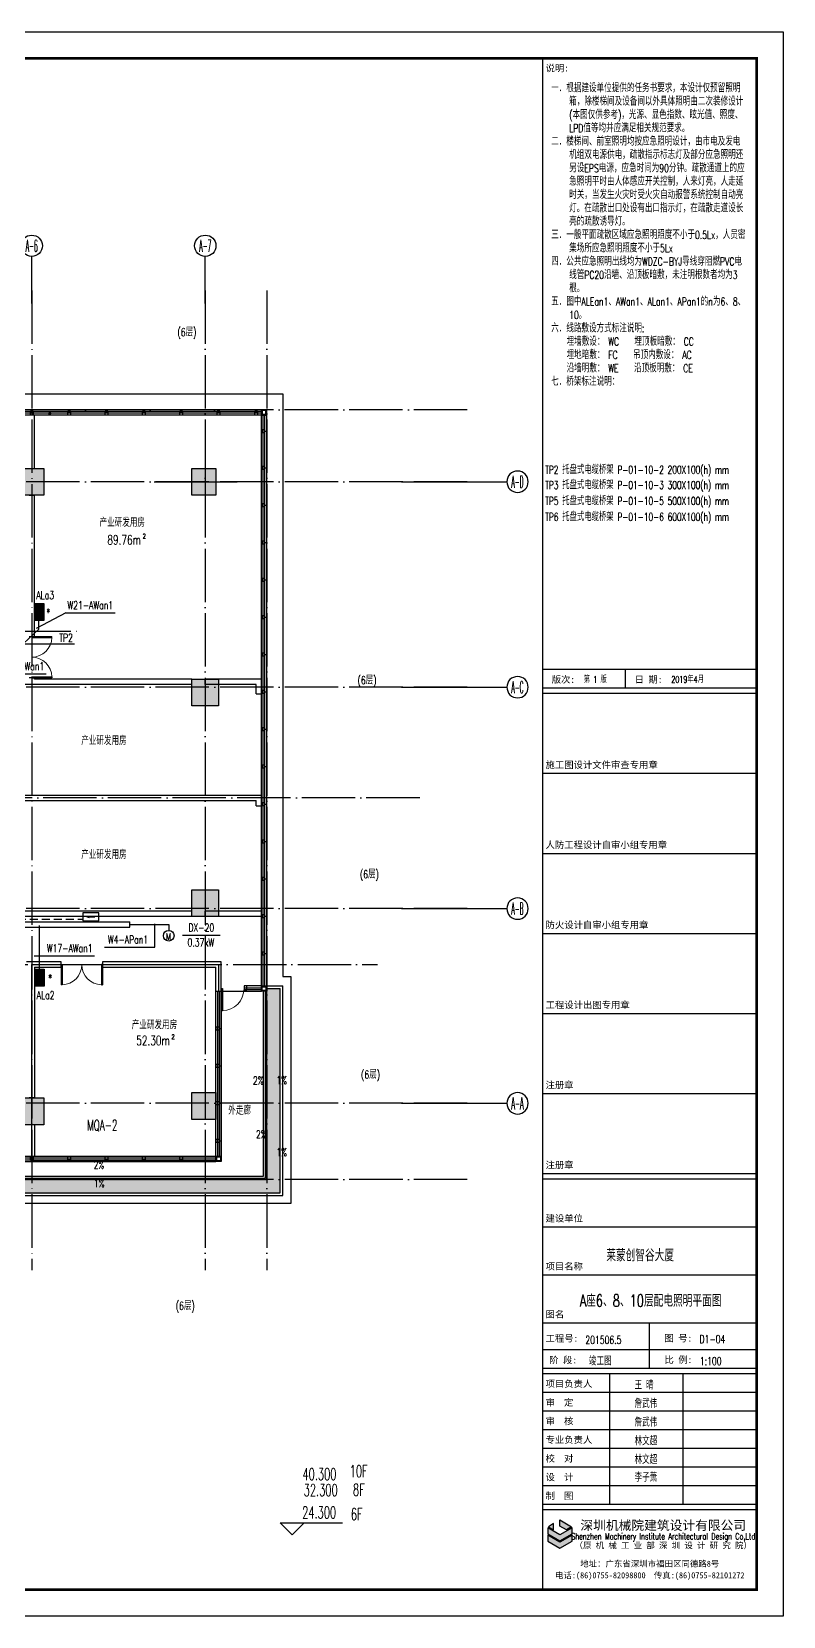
# Model space of a CAD drawing. Extents: x 1980812 to 2226895, y -554123 to 281606.
# Drawn here: x 2036767 to 2064912, y 216202 to 275602 of the extents above; entities that cross this region are included whole.
import ezdxf
from ezdxf.enums import TextEntityAlignment as Align

# ---------------------------------------------------------------- set-up
doc = ezdxf.new("R2010")
doc.units = 0
doc.header["$LTSCALE"] = 1000
doc.header["$MEASUREMENT"] = 0
doc.linetypes.add('DOTE', pattern=[2.42, 2, -0.2, 0.02, -0.2])
doc.linetypes.add('DQXX', pattern=[4.5, 3, -1.5])
for name, color, linetype in [('1', 1, 'Continuous'), ('7', 7, 'Continuous'), ('A-FLOR-LAND', 8, 'Continuous'), ('AXIS', 7, 'Continuous'), ('AXIS_TEXT', 7, 'Continuous'), ('COLU', 8, 'Continuous'), ('COLU_HATCH', 8, 'Continuous'), ('CURTWALL', 8, 'Continuous'), ('DIM_ELEV', 8, 'Continuous'), ('DIM_SYMB', 8, 'Continuous'), ('dote', 8, 'DOTE'), ('DQ1', 1, 'Continuous'), ('DQ2', 2, 'Continuous'), ('DQ7', 7, 'Continuous'), ('DQK1', 1, 'Continuous'), ('DQK7', 7, 'Continuous'), ('DQqj', 1, 'Continuous'), ('DQX', 2, 'DQXX'), ('PUB_TEXT', 8, 'Continuous'), ('TK', 1, 'Continuous'), ('WALL', 7, 'Continuous'), ('WINDOW', 8, 'Continuous'), ('幕墙编号', 8, 'Continuous'), ('房号', 8, 'Continuous'), ('房间名称', 7, 'Continuous'), ('栏杆', 8, 'Continuous'), ('看线', 8, 'Continuous'), ('窗户分隔', 8, 'Continuous'), ('详细尺寸', 8, 'Continuous'), ('详细尺寸-幕墙', 8, 'Continuous')]:
    doc.layers.add(name, color=color, linetype=linetype)
doc.styles.add('_TCH_AXIS', font='COMPLEX', dxfattribs={"bigfont": 'GBCBIG'})
doc.styles.add('_TCH_DIM', font='SIMPLEX', dxfattribs={"bigfont": 'GBCBIG'})
doc.styles.add('COMPLEX', font='COMPLEX')
doc.styles.add('D8', font='txtw.shx', dxfattribs={"width": 0.7, "bigfont": 'hztxtw.shx'})
doc.styles.add('HEITI', font='simplex.shx', dxfattribs={"width": 0.6, "bigfont": 'hztxt.shx'})
doc.styles.add('HZF', font='ROMANS2', dxfattribs={"width": 0.7, "bigfont": 'HZDF2'})
doc.styles.add('HZTXTW', font='txtw.shx', dxfattribs={"width": 0.6, "bigfont": 'hztxtw.shx'})
doc.styles.add('SONGTI', font='', dxfattribs={"width": 1.1})
doc.styles.get('SONGTI').set_extended_font_data('NSimSun')

# ---------------------------------------------------------------- blocks, each defined once
blk = doc.blocks.new('$DorLib2D$00000002')
for p, q in [((-0.5, 0), (-0.5, 0.4875)), ((-0.475, 0.4875), (-0.5, 0.4875)), ((-0.475, 0), (-0.475, 0.4875)), ((0.475, 0), (0.475, 0.4875)), ((0.475, 0.4875), (0.5, 0.4875)), ((0.5, 0), (0.5, 0.4875)), ((-0.5, 0), (-0.475, 0)), ((0.5, 0), (0.475, 0))]:
    blk.add_line(p, q)
at = {"lineweight": 13}
for centre, start, end in [((-0.4875, 0), 0, 88.53072), ((0.4875, 0), 91.46928, 180)]:
    blk.add_arc(centre, 0.4875, start, end, dxfattribs=at)
blk = doc.blocks.new('$DorLib2D$00000001')
for p, q in [((0.45, 0.975), (0.5, 0.975)), ((0.45, 0), (0.45, 0.975)), ((0.5, 0), (0.5, 0.975)), ((0.5, 0), (0.45, 0))]:
    blk.add_line(p, q)
at = {"lineweight": 13}
blk.add_arc((0.475, 0), 0.975, 91.46928, 180, dxfattribs=at)
blk = doc.blocks.new('A$C40541402')
at = {"layer": 'A-FLOR-LAND'}
h = blk.add_hatch(dxfattribs=at)
h.set_pattern_fill('GRASS', color=256, scale=50)
h.set_pattern_definition([(90, (-3008715.91, 233040.35), (-99.7795475, 99.7795475), [26.458066, -173.101015]), (45, (-3008715.91, 233040.35), (-99.7796155, 99.7796155), [26.458066, -114.651615]), (135, (-3008715.91, 233040.35), (-99.7796155, -99.7796155), [26.458066, -114.651615])])
h.paths.add_polyline_path([(49400, -19000), (48900, -19000), (48900, -26200), (32150, -26200), (32150, -26700), (49400, -26700)])
at = {"layer": 'CURTWALL'}
for p, q in [((40100, 2700), (35900, 2700)), ((40100, 2633), (35900, 2633)), ((40100, 2567), (35900, 2567)), ((40100, 2500), (35900, 2500)), ((48700, 2700), (40100, 2700)), ((48700, 2633), (40100, 2633)), ((48700, 2567), (40100, 2567)), ((48700, 2500), (40100, 2500)), ((48700, 2500), (48700, 2700)), ((48700, -16200), (48700, 2500)), ((48700, 2500), (48900, 2500)), ((48767, -16200), (48767, 2500)), ((48833, -16200), (48833, 2500)), ((48900, -16200), (48900, 2500)), ((48700, -18900), (48700, -16200)), ((48767, -18900), (48767, -16200)), ((48833, -18900), (48833, -16200)), ((48900, -18900), (48900, -16200)), ((47200, -19100), (47200, -18900)), ((48700, -18900), (48050, -18900)), ((48050, -18900), (48050, -19100)), ((48050, -18967), (48700, -18967)), ((48700, -19100), (48700, -18900)), ((48700, -18900), (48900, -18900)), ((47000, -25280), (47000, -19100)), ((47067, -25280), (47067, -19100)), ((47133, -25280), (47133, -19100)), ((47200, -25280), (47200, -19100)), ((48050, -19033), (48700, -19033)), ((48050, -19100), (48700, -19100)), ((35550, -25280), (40100, -25280)), ((35550, -25347), (40100, -25347)), ((35550, -25413), (40100, -25413)), ((35550, -25480), (40100, -25480)), ((40100, -25280), (47000, -25280)), ((40100, -25347), (47000, -25347)), ((40100, -25413), (47000, -25413)), ((40100, -25480), (47000, -25480)), ((47000, -25280), (47000, -25480)), ((47000, -25280), (47200, -25280))]:
    blk.add_line(p, q, dxfattribs=at)
for points in [[(48700, 2500), (48900, 2500), (48900, 2700), (48700, 2700)], [(48730, 2530), (48870, 2530), (48870, 2670), (48730, 2670)], [(48700, -18900), (48900, -18900), (48900, -19100), (48700, -19100)], [(48730, -18930), (48870, -18930), (48870, -19070), (48730, -19070)], [(47000, -25280), (47200, -25280), (47200, -25480), (47000, -25480)], [(47030, -25310), (47170, -25310), (47170, -25450), (47030, -25450)]]:
    blk.add_lwpolyline(points, close=True, dxfattribs=at)
at = {"layer": 'dote'}
for p, q in [((-6421, -5600), (41786, -5600)), ((6500, -18100), (53045, -18100))]:
    blk.add_line(p, q, dxfattribs=at)
at = {"layer": 'WALL'}
for p, q in [((40200, 500), (40200, 2500)), ((40000, 500), (40200, 500)), ((40000, -500), (40200, -500)), ((40200, -5600), (40200, -500)), ((40000, -5800), (40200, -5800)), ((40200, -5800), (40200, -5600)), ((40100, -7600), (37950, -7600)), ((40200, -7350), (40000, -7350)), ((46100, -7600), (40100, -7600)), ((40200, -7400), (40200, -7350)), ((46100, -7400), (40200, -7400)), ((46100, -7600), (46100, -7400)), ((48700, -7400), (46600, -7400)), ((46600, -7600), (46600, -7400)), ((48500, -7600), (46600, -7600)), ((48500, -7950), (48500, -7600)), ((48700, -7950), (48700, -7400)), ((48500, -7950), (48700, -7950)), ((37950, -11750), (48700, -11750)), ((48700, -12150), (48700, -11750)), ((37950, -11950), (48500, -11950)), ((48500, -12150), (48500, -11950)), ((48500, -12150), (48700, -12150)), ((46100, -16300), (37750, -16300)), ((46100, -16100), (37950, -16100)), ((46100, -16300), (46100, -16100)), ((48700, -16100), (46600, -16100)), ((46600, -16300), (46600, -16100)), ((48700, -16300), (46600, -16300)), ((40100, -18000), (39900, -18000)), ((41200, -18000), (40100, -18000)), ((40200, -18200), (41200, -18200)), ((40200, -18200), (40200, -23100)), ((41200, -18200), (41200, -18000)), ((47200, -18000), (42750, -18000)), ((42750, -18000), (42750, -18200)), ((42750, -18200), (47000, -18200)), ((47000, -19100), (47000, -18200)), ((47200, -19100), (47200, -18000)), ((47000, -19100), (47200, -19100)), ((40200, -23100), (40000, -23100)), ((40200, -24100), (40000, -24100)), ((40200, -24100), (40200, -25280))]:
    blk.add_line(p, q, dxfattribs=at)
at = {"layer": 'WINDOW'}
blk.add_line((47200, -19100), (48050, -19100), dxfattribs=at)
at = {"layer": '栏杆'}
for p, q in [((48780, -26030), (48780, -19100)), ((48850, -26100), (48850, -19100)), ((48900, -26150), (48900, -19100)), ((32150, -26030), (48780, -26030)), ((32150, -26100), (48850, -26100)), ((32150, -26150), (48900, -26150))]:
    blk.add_line(p, q, dxfattribs=at)
at = {"layer": '看线'}
for p, q in [((48900, -18900), (49500, -18900)), ((48900, -19000), (49400, -19000)), ((49400, -26650), (49400, -19000)), ((49500, -26750), (49500, -18900)), ((32050, -26650), (49400, -26650)), ((31950, -26750), (49500, -26750))]:
    blk.add_line(p, q, dxfattribs=at)
at = {"layer": 'WINDOW'}
for name, p, xscale, yscale, zscale, rotation in [('$DorLib2D$00000002', (40100, -6575), -1550, -1550, -1550, 89.99999999896087), ('$DorLib2D$00000002', (41975, -18100), 1550, 1550, 1550, 179.9999999998685), ('$DorLib2D$00000001', (47625, -19000), -850, -850, -850, 359.9999999999488)]:
    blk.add_blockref(name, p, dxfattribs=dict(at, xscale=xscale, yscale=yscale, zscale=zscale, rotation=rotation))
blk = doc.blocks.new('_AXISO')
blk.add_circle((0, 0), 0.5)
at = {"layer": 'AXIS_TEXT', "style": 'COMPLEX', "width": 1.041667}
blk.add_attdef('A', text='', height=0.56, dxfattribs=at).set_placement((-0.25, -0.28), (0.25, -0.28), align=Align.FIT)
blk = doc.blocks.new('A座塔楼')
at = {"layer": 'AXIS'}
for p, q in [((40100, 29979), (40100, 31745)), ((46600, 29979), (46600, 31745)), ((53944, 23300), (57893, 23300)), ((53944, 15600), (57893, 15600)), ((53944, 7300), (57893, 7300)), ((53944, 0), (57893, 0))]:
    blk.add_line(p, q, dxfattribs=at)
at = {"layer": 'dote'}
for p, q in [((40100, 30469), (40100, -6248)), ((46600, 30469), (46600, -6248)), ((48900, 30469), (48900, -6248)), ((56411, 26000), (-8456, 26000)), ((56413, 23300), (-8454, 23300)), ((56413, 15600), (-8454, 15600)), ((54631, 11450), (37209, 11450)), ((56413, 7300), (-8454, 7300)), ((56413, 0), (-8454, 0)), ((56413, -2850), (-8454, -2850))]:
    blk.add_line(p, q, dxfattribs=at)
at = {"layer": 'AXIS'}
ref = blk.add_blockref('_AXISO', (40100, 32145), dxfattribs=dict(at, xscale=800, yscale=800, zscale=800))
ref.add_attrib('A', 'A-6', dxfattribs={"layer": 'AXIS_TEXT', "height": 452.5, "style": '_TCH_AXIS', "width": 0.344262}).set_placement((39874, 31919), (40326, 31919), align=Align.FIT)
ref = blk.add_blockref('_AXISO', (46600, 32145), dxfattribs=dict(at, xscale=800, yscale=800, zscale=800))
ref.add_attrib('A', 'A-7', dxfattribs={"layer": 'AXIS_TEXT', "height": 452.5, "style": '_TCH_AXIS', "width": 0.344262}).set_placement((46374, 31919), (46826, 31919), align=Align.FIT)
ref = blk.add_blockref('_AXISO', (58293, 23300), dxfattribs=dict(at, xscale=-800, yscale=800, zscale=800))
ref.add_attrib('A', 'A-D', dxfattribs={"layer": 'AXIS_TEXT', "height": 452.5, "style": '_TCH_AXIS', "width": 0.328125}).set_placement((58066, 23074), (58519, 23074), align=Align.FIT)
ref = blk.add_blockref('_AXISO', (58293, 15600), dxfattribs=dict(at, xscale=-800, yscale=800, zscale=800))
ref.add_attrib('A', 'A-C', dxfattribs={"layer": 'AXIS_TEXT', "height": 452.5, "style": '_TCH_AXIS', "width": 0.33871}).set_placement((58066, 15374), (58519, 15374), align=Align.FIT)
ref = blk.add_blockref('_AXISO', (58293, 7300), dxfattribs=dict(at, xscale=-800, yscale=800, zscale=800))
ref.add_attrib('A', 'A-B', dxfattribs={"layer": 'AXIS_TEXT', "height": 452.5, "style": '_TCH_AXIS', "width": 0.328125}).set_placement((58066, 7074), (58519, 7074), align=Align.FIT)
ref = blk.add_blockref('_AXISO', (58293, 0), dxfattribs=dict(at, xscale=-800, yscale=800, zscale=800))
ref.add_attrib('A', 'A-A', dxfattribs={"layer": 'AXIS_TEXT', "height": 452.5, "style": '_TCH_AXIS', "width": 0.323077}).set_placement((58066, -226), (58519, -226), align=Align.FIT)
blk = doc.blocks.new('A$C28812CA5')
at = {"layer": '房间名称', "style": 'D8', "width": 0.7}
for p in [(43491, -1537), (42805, -9712), (42805, -13987), (44696, -20367)]:
    blk.add_text('产业研发用房', height=300, rotation=0.00057, dxfattribs=at).set_placement(p, align=Align.MIDDLE_CENTER)
blk = doc.blocks.new('竖梃0903')
at = {"layer": '窗户分隔'}
blk.add_line((115028288, 22648046), (115028222, 22648046), dxfattribs=at)
for points in [[(115028222, 22648096), (115028225, 22648096), (115028225, 22647996), (115028222, 22647996)], [(115028288, 22648096), (115028422, 22648096), (115028422, 22647996), (115028288, 22647996)]]:
    blk.add_lwpolyline(points, close=True, dxfattribs=at)
blk = doc.blocks.new('幕墙6层')
at = {"layer": 'WINDOW'}
for p, rotation in [((-22607946, 115030922), 270), ((-22606546, 115030922), 270), ((-22605146, 115030922), 270), ((-22603746, 115030922), 270), ((-22602346, 115030922), 270), ((-22600946, 115030922), 270), ((-22599546, 115030922), 270), ((22688146, -115053702), 90), ((22689546, -115053702), 90), ((22690946, -115053702), 90), ((22692346, -115053702), 90), ((22693746, -115053702), 90)]:
    blk.add_blockref('竖梃0903', p, dxfattribs=dict(at, rotation=rotation))
at = {"layer": 'WINDOW', "xscale": -1}
for p in [(115077122, -22646146), (115077122, -22647526), (115077122, -22648926), (115077122, -22650326), (115077122, -22651726), (115077122, -22653126), (115077122, -22654526), (115077122, -22655926), (115077122, -22657326), (115077122, -22658726), (115077122, -22660126), (115077122, -22661526), (115077122, -22662926), (115077122, -22664326), (115077122, -22665726), (115075422, -22668546), (115075422, -22669946), (115075422, -22671346), (115075422, -22672746)]:
    blk.add_blockref('竖梃0903', p, dxfattribs=at)
at = {"layer": 'WINDOW', "xscale": -1, "rotation": 270}
blk.add_blockref('竖梃0903', (-22599946, -115047322), dxfattribs=at)
blk = doc.blocks.new('4~10层墙柱')
at = {"layer": 'COLU_HATCH'}
h = blk.add_hatch(color=256, dxfattribs=at)
h.dxf.hatch_style = 1
h.paths.add_polyline_path([(53902, -1134198), (53902, -1133298), (54902, -1133298), (54902, -1134198)])
h = blk.add_hatch(color=256, dxfattribs=at)
h.dxf.hatch_style = 1
h.paths.add_polyline_path([(61802, -1133198), (62802, -1133198), (62802, -1134198), (61802, -1134198)])
h = blk.add_hatch(color=256, dxfattribs=at)
h.dxf.hatch_style = 1
h.paths.add_polyline_path([(70702, -1134198), (69702, -1134198), (69702, -1133198), (70702, -1133198)])
h = blk.add_hatch(color=256, dxfattribs=at)
h.dxf.hatch_style = 1
h.paths.add_polyline_path([(78302, -1134198), (77302, -1134198), (77302, -1133298), (78302, -1133298)])
h = blk.add_hatch(color=256, dxfattribs=at)
h.dxf.hatch_style = 1
h.paths.add_polyline_path([(53902, -1140648), (53902, -1139748), (54902, -1139748), (54902, -1140648)])
h = blk.add_hatch(color=256, dxfattribs=at)
h.dxf.hatch_style = 1
h.paths.add_polyline_path([(77502, -1140648), (77502, -1139748), (78502, -1139748), (78502, -1140648)])
at = {"layer": 'COLU'}
for points in [[(53902, -1134198), (53902, -1133298), (54902, -1133298), (54902, -1134198)], [(61802, -1133198), (62802, -1133198), (62802, -1134198), (61802, -1134198)], [(70702, -1134198), (69702, -1134198), (69702, -1133198), (70702, -1133198)], [(78302, -1134198), (77302, -1134198), (77302, -1133298), (78302, -1133298)], [(78302, -1134198), (77302, -1134198), (77302, -1133298), (78302, -1133298)], [(53902, -1140648), (53902, -1139748), (54902, -1139748), (54902, -1140648)], [(77502, -1140648), (77502, -1139748), (78502, -1139748), (78502, -1140648)], [(77502, -1140648), (77502, -1139748), (78502, -1139748), (78502, -1140648)]]:
    blk.add_lwpolyline(points, close=True, dxfattribs=at)
blk = doc.blocks.new('*X245')
at = {"color": 0}
for p, q in [((8700, 8370), (9500, 8370)), ((8700, 8340), (9500, 8340)), ((8700, 8310), (9500, 8310)), ((8700, 8280), (9500, 8280)), ((8700, 8250), (9500, 8250)), ((8700, 8220), (9500, 8220)), ((8700, 8190), (9500, 8190)), ((8700, 8160), (9500, 8160)), ((8700, 8130), (9500, 8130)), ((8700, 8100), (9500, 8100)), ((8700, 8070), (9500, 8070)), ((8700, 8040), (9500, 8040)), ((8700, 8010), (9500, 8010))]:
    blk.add_line(p, q, dxfattribs=at)
blk = doc.blocks.new('XM')
at = {"layer": '1'}
for p, q in [((320, 168), (-320, 168)), ((-320, 168), (-320, -152)), ((320, -152), (320, 168)), ((-320, -152), (320, -152))]:
    blk.add_line(p, q, dxfattribs=at)
at = {"layer": '1', "xscale": 0.8, "yscale": 0.8, "zscale": 0.8}
blk.add_blockref('*X245', (-7280, -6552), dxfattribs=at)
blk = doc.blocks.new('dj')
at = {"layer": 'DQK1'}
blk.add_circle((0, 0), 200, dxfattribs=at)
at = {"layer": 'DQK7', "style": 'D8', "width": 0.7}
blk.add_text('M', height=250, dxfattribs=at).set_placement((-100, -150))
blk = doc.blocks.new('dyz')
at = {"layer": 'DQK1'}
for p, q in [((-300, 0), (300, 0)), ((-300, -300), (-300, 0)), ((300, 0), (300, -300)), ((300, -300), (-300, -300))]:
    blk.add_line(p, q, dxfattribs=at)
at = {"layer": 'DQK7'}
for q in [(-58, -127), (-58, -127), (150, -150), (-58, -173), (-58, -173)]:
    blk.add_line((-150, -150), q, dxfattribs=at)
blk = doc.blocks.new('tu kuang A1 A')
at = {"layer": 'TK'}
h = blk.add_hatch(color=256, dxfattribs=at)
h.paths.add_polyline_path([(75976, 3247), (75738, 3384), (75738, 3611), (76172, 3360)])
h.paths.add_polyline_path([(75303, 3360), (75499, 3247), (75499, 3473)])
h.paths.add_polyline_path([(75280, 3095), (75738, 2831), (76195, 3095), (76195, 3321), (75738, 3057), (75280, 3321)])
h.paths.add_polyline_path([(75738, 2553), (76195, 2817), (76195, 3043), (75738, 2779), (75280, 3043), (75280, 2817)])
for p, q in [((75100, 1000), (75100, 58400)), ((83100, 1000), (83100, 58400)), ((75100, 35500), (83100, 35500)), ((78187, 34800), (78187, 35500)), ((75100, 34800), (83100, 34800)), ((75100, 34600), (83100, 34600)), ((75100, 31600), (83100, 31600)), ((75100, 28600), (83100, 28600)), ((75100, 25600), (83100, 25600)), ((75100, 22600), (83100, 22600)), ((75100, 19600), (83100, 19600)), ((75100, 16600), (83100, 16600)), ((75100, 16400), (83100, 16400)), ((75100, 16400), (83100, 16400)), ((75100, 16400), (83100, 16400)), ((75100, 16400), (83100, 16400)), ((75100, 16400), (83100, 16400)), ((75100, 14600), (83100, 14600)), ((75100, 14600), (83100, 14600)), ((75100, 14600), (83100, 14600)), ((75100, 14600), (83100, 14600)), ((75100, 14600), (83100, 14600)), ((75100, 12800), (83100, 12800)), ((75100, 11000), (83100, 11000)), ((79087, 9286), (79087, 11000)), ((75100, 10000), (83100, 10000)), ((75100, 9300), (83100, 9300)), ((75100, 9300), (83100, 9300)), ((75100, 9300), (83100, 9300)), ((75100, 9100), (83100, 9100)), ((77600, 4200), (77600, 9100)), ((80350, 4200), (80350, 9100)), ((75100, 8400), (83100, 8400)), ((75100, 7700), (83100, 7700)), ((75100, 7000), (83100, 7000)), ((75100, 6300), (83100, 6300)), ((75100, 5600), (83100, 5600)), ((75100, 4900), (83100, 4900)), ((75100, 4200), (83100, 4200)), ((75100, 4000), (83100, 4000)), ((83100, 1000), (75100, 1000))]:
    blk.add_line(p, q, dxfattribs=at)
for points in [[(0, 59400), (84100, 59400), (84100, 0), (0, 0)], [(75976, 3247), (75738, 3384), (75738, 3611), (76172, 3360)], [(75280, 3095), (75738, 2831), (76195, 3095), (76195, 3321), (75738, 3057), (75280, 3321)], [(75738, 2553), (76195, 2817), (76195, 3043), (75738, 2779), (75280, 3043), (75280, 2817)], [(75303, 3360), (75499, 3247), (75499, 3473)]]:
    blk.add_lwpolyline(points, close=True, dxfattribs=at)
at = {"layer": 'TK', "const_width": 100}
blk.add_lwpolyline([(83100, 1000), (83100, 58400), (2500, 58400), (2500, 1000)], close=True, dxfattribs=at)
at = {"layer": '7', "style": 'D8', "width": 0.7}
for s, height, p in [('第 1 版', 250, (76625, 34995)), ('2019年4月', 250, (79909, 34997)), ('201506.5', 300, (76689, 10210)), ('竣工图', 300, (76820, 9408)), ('1:100', 300, (80977, 9415)), ('王 晴', 300, (78530, 8510)), ('詹武伟', 300, (78530, 7816)), ('詹武伟', 300, (78530, 7116)), ('林文超', 300, (78530, 6414)), ('林文超', 300, (78530, 5714)), ('李子萧', 300, (78530, 5048))]:
    blk.add_text(s, height=height, dxfattribs=at).set_placement(p)
at = {"layer": '7', "color": 1, "style": 'D8', "width": 0.7}
blk.add_text('莱蒙创智谷大厦', height=450, dxfattribs=at).set_placement((77472, 13307))
at = {"layer": 'TK', "style": 'SONGTI'}
for s, p in [('说明:', (75198, 57909)), ('版次:', (75428, 34992)), ('日 期:', (78532, 34992)), ('施工图设计文件审查专用章', (75198, 31792)), ('人防工程设计自审小组专用章', (75198, 28792)), ('防火设计自审小组专用章', (75198, 25792)), ('工程设计出图专用章', (75198, 22792)), ('注册章', (75198, 19792)), ('注册章', (75198, 16792)), ('建设单位', (75198, 14792)), ('项目名称', (75198, 12992)), ('图名', (75198, 11192)), ('工程号:', (75198, 10294)), ('比 例:', (79649, 9492)), ('项目负责人', (75198, 8592)), ('审  定', (75198, 7892)), ('审  核', (75198, 7192)), ('专业负责人', (75198, 6492)), ('校  对', (75198, 5792)), ('设  计', (75198, 5092)), ('制  图', (75198, 4392))]:
    blk.add_text(s, height=250, dxfattribs=at).set_placement(p)
for s, p in [('图 号:', (80166, 10425)), ('阶 段:', (75853, 9606))]:
    blk.add_text(s, height=250, dxfattribs=at).set_placement(p, align=Align.MIDDLE_CENTER)
for s, height, p in [('深圳机械院建筑设计有限公司', 350, (79605, 3238)), ('（原 机 械 工 业 部 深 圳 设 计 研 究 院）', 228, (79605, 2543)), ('地址：广东省深圳市福田区同德路8号', 225.62, (79100, 1860)), ('电话:(86)0755-82098800  传真:(86)0755-82101272', 225.62, (79100, 1424))]:
    blk.add_text(s, height=height, dxfattribs=at).set_placement(p, align=Align.CENTER)
at = {"layer": 'TK', "style": 'HEITI', "width": 0.7}
blk.add_text('Shenzhen Machinery Institute Architectural Design Co,Ltd', height=229, dxfattribs=at).set_placement((79605, 2884), align=Align.CENTER)

msp = doc.modelspace()

# ---------------------------------------------------------------- linework, layer by layer
at = {"layer": 'DIM_ELEV'}
for p, q in [((2046524.3, 219250.4), (2046074.3, 219700.4)), ((2046074.3, 219700.4), (2048408, 219700.4)), ((2046524.3, 219250.4), (2046974.3, 219700.4))]:
    msp.add_line(p, q, dxfattribs=at)
at = {"layer": 'DIM_SYMB', "const_width": 60}
msp.add_lwpolyline([(2037445.2, 261331.3, 1), (2037437.8, 261271.7, 1)], format="xyb", close=True, dxfattribs=at)
at = {"layer": 'DIM_SYMB'}
for points in [[(2045813.1, 237061.2, 0, 0, 0), (2045813.1, 235760.2, 80, 0, 0), (2045813.1, 235460.2, 0, 0, 0)], [(2044808.4, 236527.1, 0, 0, 0), (2045008.1, 235969.5, 80, 0, 0), (2045109.2, 235687.1, 0, 0, 0)], [(2044779.6, 233653.7, 0, 0, 0), (2045016.4, 234316.8, 80, 0, 0), (2045117.3, 234599.3, 0, 0, 0)], [(2045813.1, 232834.6, 0, 0, 0), (2045813.1, 233485.1, 80, 0, 0), (2045813.1, 233785.1, 0, 0, 0)], [(2040019.3, 232925, 0, 0, 0), (2038648, 232804.3, 80, 0, 0), (2038349.2, 232778, 0, 0, 0)], [(2040009.8, 232145, 0, 0, 0), (2038708.8, 232145, 80, 0, 0), (2038408.8, 232145, 0, 0, 0)]]:
    msp.add_lwpolyline(points, format="xyseb", dxfattribs=at)
at = {"layer": 'DQ2'}
msp.add_line((2037062, 240459.6), (2037062, 242101.9), dxfattribs=at)
for points in [[(2037024.9, 253524.5), (2037024.9, 253189), (2036464, 252669.5)], [(2040440, 242137.8), (2041895.5, 242137.8), (2041895.5, 241916.1)]]:
    msp.add_lwpolyline(points, dxfattribs=at)
at = {"layer": 'DQ7'}
for p, q in [((2038044.7, 253822.1), (2036929.5, 253236)), ((2038044.7, 253822.1), (2039891.5, 253822.1)), ((2038372.2, 252637.8), (2036446, 252637.8)), ((2035033.4, 251535.2), (2037309.6, 251535.2)), ((2041382.4, 241287.4), (2041382.4, 242159)), ((2039496.1, 241287.4), (2041382.4, 241287.4)), ((2042415.2, 241736.7), (2043823.4, 241736.7)), ((2036855.3, 240964.6), (2039121.3, 240964.6))]:
    msp.add_line(p, q, dxfattribs=at)
at = {"layer": 'DQqj', "ltscale": 0.15}
for p, q in [((2020639.4, 242037.8), (2040440, 242037.8)), ((2023455.5, 242237.8), (2040440, 242237.8)), ((2040440, 242037.8), (2040440, 242237.8))]:
    msp.add_line(p, q, dxfattribs=at)
at = {"layer": 'DQX', "ltscale": 0.1}
msp.add_lwpolyline([(2033666.5, 240987.8), (2035797.7, 240987.8), (2035797.7, 242335.6), (2038674.5, 242335.6)], dxfattribs=at)
at = {"layer": '幕墙编号'}
for p, q in [((2043266.5, 260252.5), (2043266.5, 257504.5)), ((2041350.5, 258731.5), (2044465, 258731.5))]:
    msp.add_line(p, q, dxfattribs=at)
at = {"layer": '看线', "color": 2}
for points in [[(2011616.5, 262331.5), (2011616.5, 262031.5), (2046166.5, 262031.5), (2046166.5, 240181.5), (2046466.5, 240181.5)], [(2046466.5, 240181.5), (2046466.5, 231681.5), (2028316.5, 231681.5), (2028316.5, 232181.5), (1993266.5, 232181.5), (1993266.5, 253281.5), (1992966.5, 253281.5)]]:
    msp.add_lwpolyline(points, dxfattribs=at)
at = {"layer": '详细尺寸'}
msp.add_lwpolyline([(2036766.5, 240631.5), (2043766.5, 240631.5), (2043766.5, 239631.5), (2043866.5, 239631.5), (2043866.5, 233251.5), (2036766.5, 233251.5)], close=True, dxfattribs=at)

# ---------------------------------------------------------------- block references
at = {"layer": 'COLU', "rotation": 270}
msp.add_blockref('4~10层墙柱', (3176964.6, 313133.3), dxfattribs=at)
at = {"layer": 'DQ1', "ltscale": 0.05, "xscale": -1, "rotation": 180}
msp.add_blockref('dyz', (2038974.5, 242267.1), dxfattribs=at)
at = {"layer": 'DQ1', "ltscale": 0.15}
msp.add_blockref('dj', (2041895.5, 241716.1), dxfattribs=at)
at = {"layer": 'DQ2'}
msp.add_blockref('tu kuang A1 A', (1980812.3, 216202.3), dxfattribs=at)
at = {"layer": 'DQ2', "xscale": -1, "rotation": 270}
for p in [(2037048.9, 253844.5), (2037062, 240139.6)]:
    msp.add_blockref('XM', p, dxfattribs=at)
at = {"layer": 'WALL'}
for name, p in [('A座塔楼', (1996666.5, 235431.5)), ('A$C40541402', (1996666.5, 258731.5))]:
    msp.add_blockref(name, p, dxfattribs=at)
at = {"layer": '房号'}
msp.add_blockref('A$C28812CA5', (1996666.5, 258731.5), dxfattribs=at)
at = {"layer": '详细尺寸-幕墙'}
msp.add_blockref('幕墙6层', (1996666.5, 258731.5), dxfattribs=at)

# ---------------------------------------------------------------- texts
at = {"layer": '7', "style": 'D8', "width": 0.7}
msp.add_text('D1-04', height=300, dxfattribs=at).set_placement((2061776.8, 226443.2))
at = {"layer": 'DIM_ELEV', "color": 7, "style": 'HZTXTW', "width": 0.6}
for s, p in [('40.300', (2046905.6, 221307.3)), ('10F', (2048672.9, 221415.3, 0)), ('32.300', (2046952.9, 220710.1)), ('8F', (2048798.8, 220720)), ('24.300', (2046893.6, 219868.7)), ('6F', (2048716.9, 219804.5))]:
    msp.add_text(s, height=450, dxfattribs=at).set_placement(p)
at = {"layer": 'DQ7', "style": 'D8', "width": 0.68}
for s, p in [('TP2 托盘式电缆桥架 P-01-10-2 200X100(h) mm', (2055994.9, 259030.9)), ('TP3 托盘式电缆桥架 P-01-10-3 300X100(h) mm', (2055994.9, 258459.1)), ('TP5 托盘式电缆桥架 P-01-10-5 500X100(h) mm', (2055994.9, 257860.4)), ('TP6 托盘式电缆桥架 P-01-10-6 600X100(h) mm', (2055994.9, 257263.2))]:
    msp.add_text(s, height=300, dxfattribs=at).set_placement(p)
at = {"layer": 'DQ7', "style": 'D8', "width": 0.7}
for s, p in [('ALa3', (2037271.4, 254479.4)), ('W21-AWan1', (2038959.6, 254102.6)), ('*', (2037387.9, 253832.4)), ('TP2', (2038051.5, 252884)), ('W15-AWan1', (2036377.7, 251815.6)), ('DX-20', (2043119.8, 242017.2)), ('W17-AWan1', (2038189.4, 241245.1)), ('W4-APan1', (2040372.7, 241567.9)), ('0.37kW', (2043102.7, 241462.8)), ('*', (2037457.5, 240127.4)), ('ALa2', (2037287.5, 239482.3))]:
    msp.add_text(s, height=300, dxfattribs=at).set_placement(p, align=Align.MIDDLE)
at = {"layer": 'DQ7', "color": 1, "style": 'D8', "width": 0.7}
msp.add_text('A座6、8、10层配电照明平面图', height=450, dxfattribs=at).set_placement((2059940.3, 227809.5), align=Align.CENTER)
at = {"layer": 'DQ7', "insert": (2056220.2, 273637.1), "char_height": 300, "width": 7255.282, "attachment_point": 1, "style": 'D8'}
msp.add_mtext('\\pi-675,l675;一．根据建设单位提供的任务书要求，本设计仅预留照明箱，除楼梯间及设备间以外具体照明由二次装修设计(本图仅供参考)，光源、显色指数、眩光值、照度、LPD值等均并应满足相关规范要求。\\P二．楼梯间、前室照明均按应急照明设计，由市电及发电机组双电源供电，疏散指示标志灯及部分应急照明还另设EPS电源，应急时间为90分钟。疏散通道上的应急照明平时由人体感应开关控制，人来灯亮，人走延时关，当发生火灾时受火灾自动报警系统控制自动亮灯。在疏散出口处设有出口指示灯，在疏散走道设长亮的疏散诱导灯。\\P三．一般平面疏散区域应急照明照度不小于0.5Lx，人员密集场所应急照明照度不小于5Lx\\P四．公共应急照明出线均为WDZC-BYJ导线穿阻燃PVC电线管PC20沿墙、沿顶板暗敷，未注明根数者均为3根。\\P五．图中ALEan1、AWan1、ALan1、APan1的n为6、8、10。\\P六．线路敷设方式标注说明:\\P    埋墙敷设： WC    埋顶板暗敷： CC\\P    埋地暗敷： FC    吊顶内敷设： AC\\P    沿墙明敷： WE    沿顶板明敷： CE\\P七．桥架标注说明：', dxfattribs=at)
at = {"layer": 'PUB_TEXT', "style": '_TCH_DIM', "width": 0.705882}
for s, p in [('2%', (2045051, 236139)), ('1%', (2045930.1, 236148.2)), ('2%', (2045166.9, 234119.5)), ('1%', (2045930.1, 233450.1)), ('2%', (2039084.6, 232982.1)), ('1%', (2039096.8, 232283.2))]:
    msp.add_text(s, height=297.5, dxfattribs=at).set_placement(p)
at = {"layer": '幕墙编号', "style": 'HZTXTW', "width": 0.6}
msp.add_text('MQA-2', height=400, rotation=0.000571, dxfattribs=at).set_placement((2039409.5, 234612), align=Align.MIDDLE_CENTER)
at = {"layer": '房间名称', "style": 'D8', "width": 0.7}
for s, p in [('(6层)', (2042579.7, 264338.5)), ('(6层)', (2049325.4, 251289.5)), ('(6层)', (2049412.8, 244016.2)), ('(6层)', (2049456.2, 236508.8)), ('外走廊', (2044549.7, 235156.4)), ('(6层)', (2042517.4, 227840.9))]:
    msp.add_text(s, height=300, rotation=0.000571, dxfattribs=at).set_placement(p, align=Align.MIDDLE_CENTER)
at = {"layer": '房间名称', "style": 'HZF', "width": 0.7}
for s, height, p in [('89.76m', 350, (2040229.4, 256553.9)), ('2', 175, (2040981.6, 256691.9)), ('52.30m', 350, (2041310.4, 237787.9)), ('2', 175, (2042062.6, 237925.9))]:
    msp.add_text(s, height=height, dxfattribs=at).set_placement(p, align=Align.MIDDLE_CENTER)

doc.saveas('drawing.dxf')
